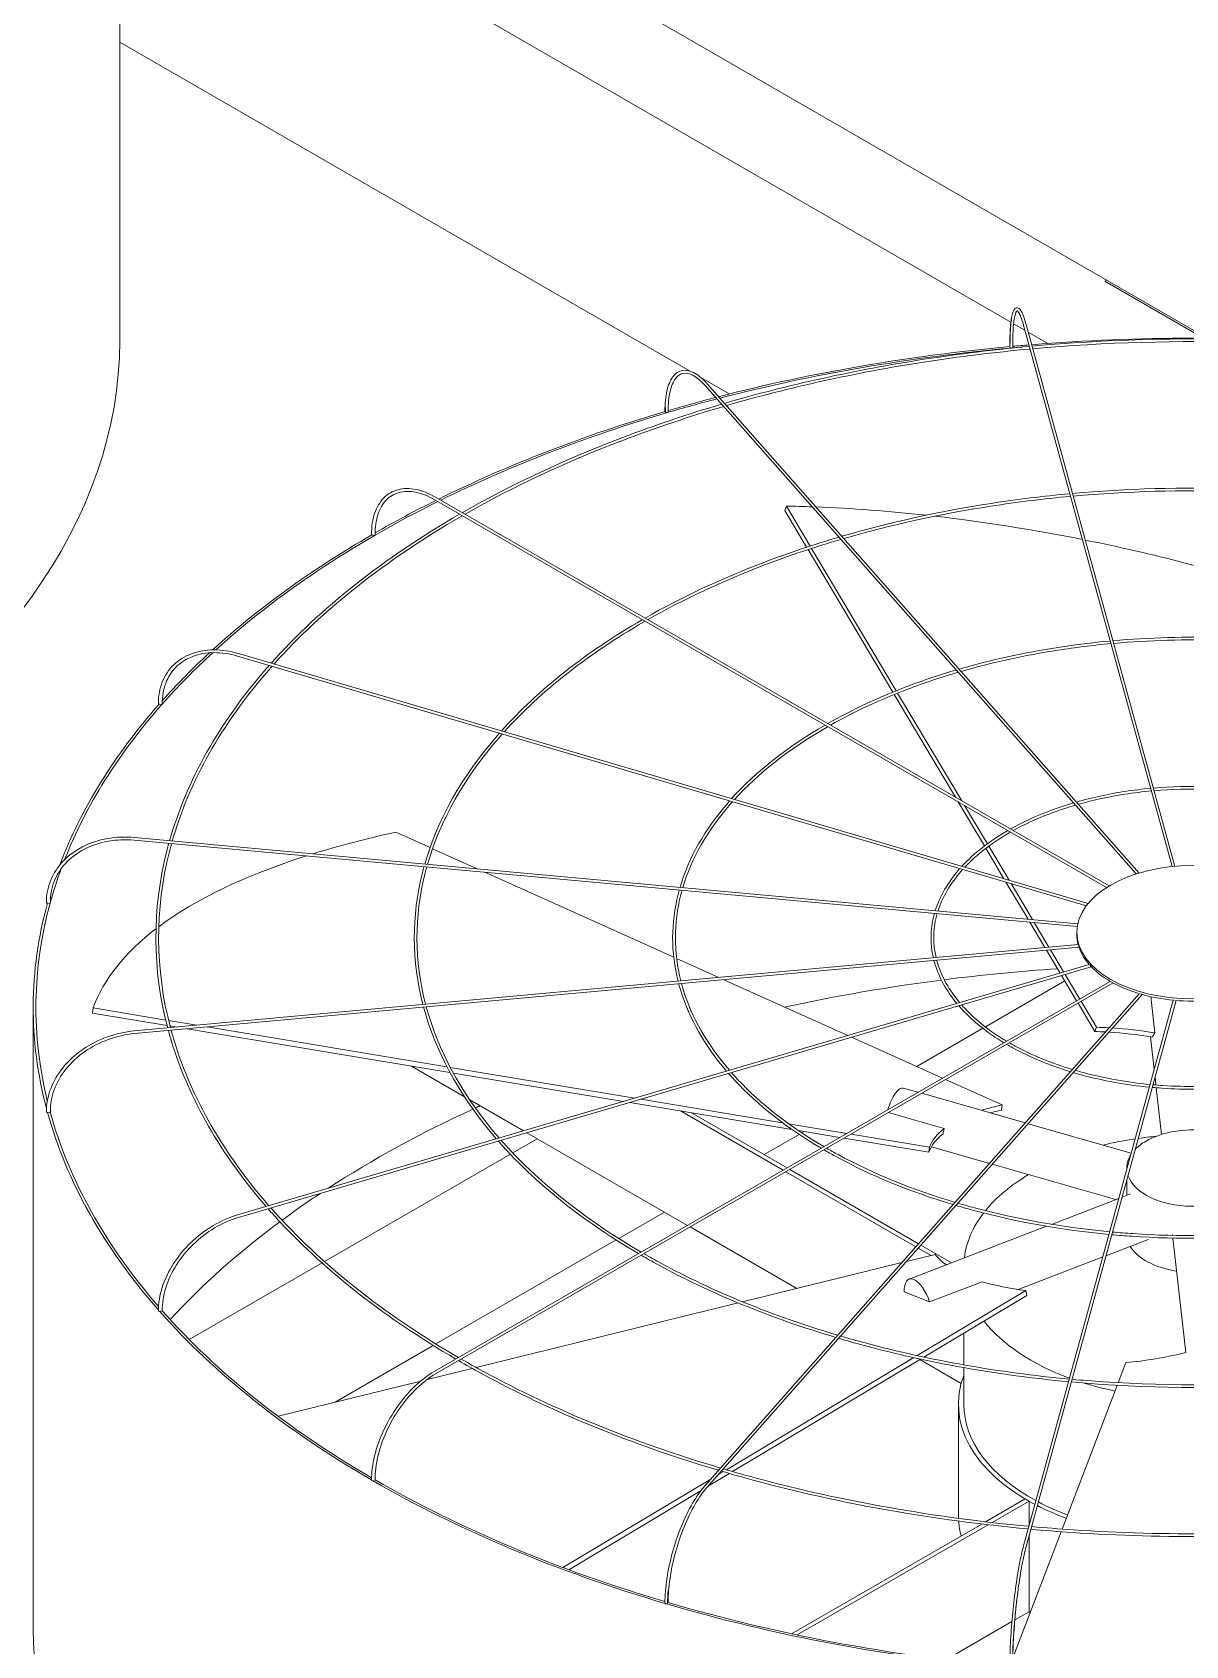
# Model space of a CAD drawing. Header units: millimetres. Extents: x -312439 to 477422, y -331570 to 212570.
# Drawn here: x 396693 to 396953.8, y 92351 to 92716 of the extents above; entities that cross this region are included whole.
import ezdxf

# ---------------------------------------------------------------- set-up
doc = ezdxf.new("R2010")
doc.units = ezdxf.units.MM

msp = doc.modelspace()

# ---------------------------------------------------------------- linework, layer by layer
at = {"color": 0, "linetype": 'Continuous', "lineweight": 0, "extrusion": (8.40036e-17, 0.816497, 0.57735)}
for p, q in [((396958.69, 92646.768), (396712.755, 92788.759)), ((396712.775, 92646.146), (396712.775, 92786.886)), ((396712.775, 92766.745), (396914.288, 92650.401)), ((396841.585, 92639.369), (396712.775, 92713.738)), ((396935.52, 92659.645), (396935.953, 92659.895)), ((396957.814, 92646.774), (396935.52, 92659.645)), ((396914.909, 92650.042), (396917.461, 92648.569)), ((396950.744, 92527.244), (396917.151, 92649.699)), ((396951.363, 92527.303), (396917.741, 92649.861)), ((396918.215, 92648.133), (396922.622, 92645.589)), ((396850.615, 92634.155), (396844.193, 92637.863)), ((396943.284, 92525.778), (396845.602, 92636.462)), ((396942.643, 92525.579), (396845.143, 92636.057)), ((396936.533, 92522.867), (396784.216, 92610.807)), ((396783.91, 92610.277), (396935.942, 92522.501)), ((396863.142, 92607.834), (396863.513, 92608.801)), ((396868.105, 92599.493), (396863.142, 92607.834)), ((396863.513, 92608.801), (396868.896, 92599.753)), ((396887.606, 92566.719), (396868.426, 92598.954)), ((396869.217, 92599.213), (396888.368, 92567.027)), ((396739.433, 92574.851), (396931.363, 92518.39)), ((396739.605, 92575.439), (396931.772, 92518.908)), ((396901.748, 92542.95), (396887.922, 92566.187)), ((396888.685, 92566.494), (396903.188, 92542.119)), ((396908.314, 92531.915), (396902.389, 92541.873)), ((396903.829, 92541.041), (396908.968, 92532.404)), ((396782.953, 92531.553), (396775.195, 92535.045)), ((396716.073, 92533.228), (396929.313, 92513.729)), ((396929.428, 92514.333), (396716.129, 92533.838)), ((396793.621, 92526.752), (396783.514, 92531.301)), ((396912.718, 92524.514), (396908.629, 92531.386)), ((396909.283, 92531.875), (396913.864, 92524.176)), ((396838.05, 92506.756), (396795.336, 92525.98)), ((396918.162, 92515.364), (396913.178, 92523.74)), ((396914.324, 92523.402), (396919.162, 92515.272)), ((396921.998, 92508.915), (396918.549, 92514.713)), ((396919.549, 92514.622), (396922.895, 92508.997)), ((396929.211, 92511.895), (396929.211, 92512.395)), ((396716.073, 92490.085), (396929.514, 92509.603)), ((396929.695, 92509.004), (396716.129, 92489.475)), ((396932.002, 92505.111), (396739.433, 92448.462)), ((396848.238, 92502.171), (396838.701, 92506.463)), ((396925.415, 92503.173), (396922.345, 92508.332)), ((396923.242, 92508.414), (396926.22, 92503.41)), ((396932.462, 92504.608), (396739.605, 92447.875)), ((396936.764, 92501.287), (396783.91, 92413.036)), ((396877.396, 92489.047), (396849.374, 92501.659)), ((396908.516, 92490.997), (396926.486, 92501.373)), ((396929.152, 92496.892), (396925.738, 92502.63)), ((396926.543, 92502.867), (396929.856, 92497.298)), ((396937.383, 92500.937), (396784.216, 92412.506)), ((396943.319, 92498.501), (396845.143, 92387.256)), ((396943.97, 92498.313), (396845.602, 92386.851)), ((396946.82, 92489.619), (396945.907, 92497.828)), ((396693.221, 92354.644), (396693.221, 92495.384)), ((396706.625, 92494.126), (396706.79, 92495.271)), ((396723.48, 92491.32), (396706.625, 92494.126)), ((396706.79, 92495.271), (396723.177, 92492.543)), ((396917.151, 92373.614), (396951.005, 92497.02)), ((396917.741, 92373.452), (396951.624, 92496.964)), ((396933.296, 92489.927), (396929.465, 92496.366)), ((396930.169, 92496.772), (396933.667, 92490.894)), ((396723.833, 92492.434), (396730.188, 92491.376)), ((396725.642, 92490.96), (396724.141, 92491.21)), ((396787.458, 92480.668), (396728.026, 92490.563)), ((396732.572, 92490.979), (396786.776, 92481.954)), ((396892.986, 92482.031), (396907.942, 92490.666)), ((396933.296, 92489.927), (396933.667, 92490.894)), ((396898.845, 92479.394), (396878.254, 92488.661)), ((396945.876, 92488.748), (396946.701, 92481.331)), ((396790.722, 92475.206), (396778.749, 92482.118)), ((396787.533, 92481.829), (396829.248, 92474.883)), ((396826.703, 92474.135), (396788.226, 92480.54)), ((396946.884, 92479.683), (396947.089, 92477.843)), ((396889.966, 92477.156), (396893.312, 92476.2)), ((396894.131, 92475.966), (396917.531, 92469.281)), ((396912.317, 92473.331), (396899.533, 92479.084)), ((396947.157, 92477.223), (396948.332, 92466.656)), ((396804.096, 92467.484), (396791.914, 92474.518)), ((396864.782, 92467.795), (396828.088, 92473.904)), ((396830.634, 92474.653), (396862.663, 92469.32)), ((396912.153, 92472.185), (396912.317, 92473.331)), ((396839.604, 92471.987), (396862.809, 92458.589)), ((396863.676, 92459.089), (396842.038, 92471.581)), ((396864.007, 92469.097), (396877.203, 92466.899)), ((396886.563, 92471.596), (396899.185, 92467.99)), ((396918.184, 92469.094), (396941.515, 92462.429)), ((396801.653, 92462.484), (396807.204, 92465.689)), ((396841.156, 92446.087), (396804.828, 92467.061)), ((396858.462, 92462.099), (396866.405, 92466.685)), ((396875.627, 92465.989), (396866.206, 92467.558)), ((396866.997, 92467.026), (396867.534, 92467.337)), ((396895.738, 92462.641), (396876.578, 92465.831)), ((396878.154, 92466.741), (396895.903, 92463.786)), ((396759.086, 92437.909), (396801.107, 92462.169)), ((396895.738, 92462.641), (396895.903, 92463.786)), ((396896.304, 92463.848), (396909.428, 92460.098)), ((396863.422, 92458.235), (396892.81, 92441.268)), ((396893.394, 92441.931), (396864.288, 92458.736)), ((396910.08, 92459.912), (396938.035, 92451.926)), ((396940.47, 92459.048), (396940.47, 92458.619)), ((396940.47, 92456.304), (396940.47, 92452.862)), ((396923.476, 92446.326), (396938.705, 92452.183)), ((396939.415, 92452.457), (396941.359, 92453.205)), ((396825.615, 92443.135), (396835.943, 92449.097)), ((396865.87, 92431.819), (396841.768, 92445.734)), ((396891.252, 92433.931), (396922.349, 92445.892)), ((396935.782, 92439.214), (396945.328, 92442.886)), ((396950.871, 92443.823), (396950.844, 92444.065)), ((396953.819, 92417.309), (396950.939, 92443.209)), ((396784.278, 92419.269), (396825.017, 92442.789)), ((396897.16, 92439.526), (396890.68, 92437.93)), ((396893.351, 92440.956), (396896.226, 92439.296)), ((396900.854, 92437.624), (396893.936, 92441.618)), ((396728.498, 92420.248), (396758.528, 92437.586)), ((396889.636, 92437.673), (396853.62, 92428.801)), ((396898.861, 92437.775), (396899.814, 92437.224)), ((396915.955, 92431.588), (396935.072, 92438.941)), ((396895.879, 92428.768), (396907.811, 92433.358)), ((396852.615, 92428.553), (396793.346, 92413.954)), ((396890.183, 92431.038), (396895.879, 92428.768)), ((396893.09, 92416.631), (396917.682, 92431.351)), ((396917.887, 92430.219), (396894.63, 92416.298)), ((396917.887, 92430.219), (396917.682, 92431.351)), ((396903.646, 92414.537), (396903.646, 92421.694)), ((396761.477, 92406.104), (396783.676, 92418.921)), ((396792.473, 92413.739), (396782.281, 92411.229)), ((396849.947, 92390.807), (396892.324, 92416.172)), ((396893.86, 92415.837), (396851.361, 92390.398)), ((396903.061, 92410.347), (396893.709, 92415.746)), ((396903.646, 92405.605), (396903.646, 92413.915)), ((396940.288, 92415.045), (396938.55, 92410.507)), ((396780.834, 92410.872), (396748.574, 92402.926)), ((396938.319, 92409.906), (396925.864, 92377.398)), ((396902.421, 92380.602), (396902.421, 92405.605)), ((396813.004, 92368.693), (396846.405, 92388.686)), ((396850.642, 92389.968), (396845.789, 92387.063)), ((396848.136, 92389.722), (396849.231, 92390.378)), ((396844.216, 92386.121), (396814.296, 92368.212)), ((396917.521, 92384.21), (396908.579, 92379.047)), ((396910.022, 92378.88), (396918.387, 92383.71)), ((396918.387, 92383.71), (396917.521, 92384.21)), ((396918.387, 92383.71), (396918.387, 92378.121)), ((396907.693, 92378.536), (396864.708, 92353.718)), ((396865.975, 92353.449), (396909.131, 92378.366)), ((396925.636, 92376.8), (396914.714, 92348.293)), ((396918.387, 92375.806), (396918.387, 92358.706)), ((396914.518, 92356.473), (396899.548, 92347.83)), ((396918.387, 92358.706), (396915.184, 92356.857))]:
    msp.add_line(p, q, dxfattribs=at)
at = {"color": 0, "linetype": 'Continuous', "lineweight": 0}
for centre, major_axis, ratio, start_param, end_param in [((396955.446, 92495.384), (-262.225, 0), 0.5773503, 4.5737285, 4.8518651), ((396450.55, 92646.146), (262.225, 0), 0.5773503, 5.4977871, 6.2831853), ((396955.446, 92495.384), (-262.225, 0), 0.5773503, 4.8709744, 5.1337903), ((396955.446, 92495.384), (-261.613, 0), 0.5773503, 4.8702538, 5.1336735), ((396914.34, 92644.891), (0.306, 0), 0.5773503, 3.1415927, 3.7072911), ((396914.388, 92644.716), (0.306, 0.001), 0.5647458, 3.2969897, 4.867786), ((396914.388, 92644.716), (0.306, 0.001), 0.5647458, 4.867786, 6.2831853), ((396955.446, 92495.384), (-261.613, 0), 0.5773503, 4.8601846, 4.8693633), ((396955.446, 92495.384), (-262.225, 0), 0.5773503, 4.8542575, 4.8684283), ((396955.446, 92495.384), (-261.613, 0), 0.5773503, 5.1364588, 5.1836819), ((396955.446, 92495.384), (-262.225, 0), 0.5773503, 5.1365691, 5.1818933), ((396955.446, 92495.384), (-262.225, 0), 0.5773503, 5.1849758, 5.420347), ((396955.446, 92495.384), (-261.613, 0), 0.5773503, 5.183912, 5.4201653), ((396836.359, 92630.262), (0.306, 0), 0.5773503, 3.1415927, 4.134446), ((396836.498, 92630.105), (0.306, 0.003), 0.5659728, 3.6079382, 5.1787345), ((396836.498, 92630.105), (0.306, 0.003), 0.5659728, 5.1787345, 6.2831853), ((396955.446, 92495.384), (-261.613, 0), 0.5773503, 5.4234857, 5.718128), ((396955.446, 92495.384), (-262.225, 0), 0.5773503, 5.4236595, 5.4949761), ((396955.816, 92453.667), (-236.033, 90.421), 0.5343599, 5.2814302, 5.3074736), ((396955.816, 92453.667), (-236.033, 90.421), 0.5343599, 5.1688261, 5.2776752), ((396955.816, 92453.667), (-236.033, 90.421), 0.5343599, 5.0198116, 5.1604272), ((396955.446, 92495.384), (-262.225, 0), 0.5773503, 5.4989549, 5.7196003), ((396770.025, 92602.437), (0.306, 0), 0.5773503, 3.1415927, 4.450555), ((396770.241, 92602.312), (0.306, 0.004), 0.5683066, 3.9193388, 5.4901351), ((396770.241, 92602.312), (0.306, 0.004), 0.5683066, 5.4901351, 6.2831853), ((396955.816, 92453.667), (-236.033, 90.421), 0.5343599, 4.8289255, 5.0170065), ((396955.446, 92495.384), (-261.613, 0), 0.5773503, 5.7230202, 5.8115447), ((396955.446, 92495.384), (-262.225, 0), 0.5773503, 5.7247725, 5.8068149), ((396955.446, 92495.384), (-262.225, 0), 0.5773503, 5.8129334, 6.0685314), ((396955.446, 92495.384), (-261.613, 0), 0.5773503, 5.8119417, 6.0598961), ((396721.83, 92564.139), (0.306, 0), 0.5773503, 3.1415927, 4.7647143), ((396722.102, 92564.058), (0.306, 0.005), 0.5715189, 4.2314546, 5.8022509), ((396722.102, 92564.058), (0.306, 0.005), 0.5715189, 5.8022509, 6.2831853), ((396955.61, 92453.846), (-250.189, 35.961), 0.3284711, 5.5638228, 5.6785471), ((396955.446, 92495.384), (-261.613, 0), 0.5773503, 6.0736106, 6.1250005), ((396955.61, 92453.846), (-250.189, 35.961), 0.3284711, 5.6885713, 5.965771), ((396955.446, 92495.384), (-262.225, 0), 0.5773503, 6.126925, 6.4343205), ((396955.446, 92495.384), (-261.613, 0), 0.5773503, 6.1262297, 6.4235661), ((396696.492, 92519.116), (0.306, 0), 0.5773503, 3.1415927, 5.0788735), ((396696.794, 92519.088), (0.306, 0.006), 0.5752952, 4.5444916, 6.1152879), ((396696.794, 92519.088), (0.306, 0.006), 0.5752952, 6.1152879, 6.2831853), ((396955.61, 92453.846), (-250.189, 35.961), 0.3284711, 5.9728515, 6.2156373), ((396955.338, 92511.895), (-26.126, 0), 0.5773503, 0, 0.1535113), ((396955.338, 92511.895), (-26.126, 0), 0.5773503, 0.160648, 0.4676706), ((396955.338, 92511.895), (-26.126, 0), 0.5773503, 0.4748072, 0.7818298), ((396955.446, 92354.144), (-261.613, 0), 0.5773503, 4.9315023, 5.0730373), ((396955.446, 92354.144), (-261.613, 0), 0.5773503, 4.8296672, 4.9289778), ((396955.338, 92511.895), (-26.126, 0), 0.5773503, 0.7889665, 1.0959891), ((396955.338, 92511.895), (-26.126, 0), 0.5773503, 1.1031258, 1.4101484), ((396955.338, 92511.895), (-26.126, 0), 0.5773503, 1.417285, 1.7243076), ((396955.816, 92453.667), (56.639, -21.698), 0.5343599, 2.113134, 2.1658809), ((396955.816, 92453.667), (56.639, -21.698), 0.5343599, 1.92896, 2.0989228), ((396955.446, 92452.701), (-56.639, 21.698), 0.5343599, 5.2632147, 5.3074736), ((396955.446, 92452.701), (-56.639, 21.698), 0.5343599, 5.0728277, 5.2488944), ((396888.448, 92471.841), (1.518, 5.315), 0.3621096, 0, 1.5955332), ((396955.446, 92354.144), (-261.613, 0), 0.5773503, 5.3840325, 5.5566031), ((396955.446, 92354.144), (-261.613, 0), 0.5773503, 5.3759613, 5.381266), ((396955.61, 92453.846), (-60.036, 8.629), 0.3284711, 5.5638228, 5.6832782), ((396955.446, 92452.701), (-60.036, 8.629), 0.3284711, 5.5638228, 5.6281345), ((396696.492, 92471.777), (0.306, 0), 0.5773503, 3.1415927, 5.3930328), ((396955.446, 92495.384), (-262.225, 0), 0.5773503, 0.15775, 0.4689102), ((396696.794, 92471.804), (0.306, 0.006), 0.5792658, 4.8585762, 6.2831853), ((396955.446, 92495.384), (-261.613, 0), 0.5773503, 0.1573017, 0.4645126), ((396955.446, 92452.701), (-60.036, 8.629), 0.3284711, 5.9809914, 6.2156373), ((396955.61, 92453.846), (-60.036, 8.629), 0.3284711, 5.9787164, 6.2156373), ((396955.446, 92436.736), (-51.8, 0), 0.5773503, 4.9668384, 5.1151413), ((396955.446, 92459.048), (-14.976, 0), 0.5773503, 5.4977871, 5.7722245), ((396955.446, 92436.736), (-51.8, 0), 0.5773503, 4.8725497, 4.9536635), ((396955.446, 92459.048), (-14.976, 0), 0.5773503, 3.6916997, 5.4977871), ((396955.446, 92459.048), (-14.976, 0), 0.5773503, 5.9253681, 6.3268432), ((396955.446, 92436.736), (-51.8, 0), 0.5773503, 5.5125312, 5.8454489), ((396955.446, 92459.048), (-14.976, 0), 0.5773503, 0.1968015, 2.9056449), ((396955.446, 92354.144), (-261.613, 0), 0.5773503, 5.5668053, 5.6187776), ((396955.446, 92354.144), (-261.613, 0), 0.5773503, 5.6218563, 5.7966666), ((396955.446, 92436.736), (-51.8, 0), 0.5773503, 5.864801, 6.2160224), ((396955.24, 92453.832), (-59.674, -10.853), 0.3443205, 0.1772511, 0.3142745), ((396955.446, 92444.141), (-14.976, 0), 0.5773503, 0.3310244, 1.3226651), ((396893.237, 92428.772), (-1.984, 5.159), 0.4527097, 4.5393785, 7.2340672), ((396955.24, 92453.832), (-59.674, -10.853), 0.3443205, 0.5921448, 0.8290657), ((396721.83, 92426.754), (0.306, 0), 0.5773503, 3.1415927, 5.7071921), ((396955.446, 92495.384), (-262.225, 0), 0.5773503, 0.4717795, 0.7837457), ((396722.102, 92426.835), (0.306, 0.005), 0.5830421, 5.1737369, 6.2831853), ((396955.446, 92495.384), (-261.613, 0), 0.5773503, 0.4715588, 0.781436), ((396955.446, 92436.736), (-51.8, 0), 0.5773503, 0.4237953, 1.0021877), ((396955.075, 92453.64), (-56.425, -22.248), 0.5660586, 1.0925617, 1.3294826), ((396955.446, 92405.605), (-53.025, 0), 0.5773503, 6.0678252, 7.1147249), ((396955.446, 92436.736), (-51.8, 0), 0.5773503, 1.0153625, 1.0203014), ((396955.446, 92436.736), (-51.8, 0), 0.5773503, 1.0757224, 1.2236785), ((396955.446, 92405.605), (51.8, 0), 0.5773503, 3.1415927, 3.9574848), ((396770.025, 92388.456), (0.306, 0), 0.5773503, 3.1415927, 6.0213513), ((396955.446, 92495.384), (-262.225, 0), 0.5773503, 0.7858257, 1.0981183), ((396770.241, 92388.581), (0.306, 0.004), 0.5862544, 5.4898935, 6.2831853), ((396955.446, 92495.384), (-261.613, 0), 0.5773503, 0.7858227, 1.096892), ((396955.446, 92405.605), (-53.025, 0), 0.5773503, 0.8456372, 1.0001122), ((396955.446, 92405.605), (51.8, 0), 0.5773503, 3.9720631, 4.1329788), ((396955.446, 92380.602), (53.025, 0), 0.5773503, 3.1415927, 3.1671433), ((396955.446, 92380.602), (53.025, 0), 0.5773503, 3.1875095, 3.2970925), ((396836.359, 92360.63), (-0.306, 0), 0.5773503, 0, 3.1415927), ((396955.446, 92495.384), (-262.225, 0), 0.5773503, 1.0998851, 1.4125333), ((396836.498, 92360.788), (-0.306, -0.003), 0.5885883, 2.6652649, 3.1415927), ((396955.446, 92495.384), (-261.613, 0), 0.5773503, 1.1000981, 1.4118355), ((396955.446, 92380.602), (53.025, 0), 0.5773503, 3.9385413, 3.9453811), ((396955.446, 92354.644), (262.225, 0), 0.5773503, 3.1415927, 5.4977871)]:
    msp.add_ellipse(centre, major_axis=major_axis, ratio=ratio, start_param=start_param, end_param=end_param, dxfattribs=at)
msp.add_ellipse((396955.338, 92512.395), major_axis=(26.126, 0), ratio=0.5773503, dxfattribs=at)
for points, knots in [([(396914.034, 92644.891), (396914.034, 92646.595), (396914.086, 92648.111), (396914.289, 92650.63), (396914.438, 92651.629), (396914.84, 92653.051), (396915.065, 92653.566), (396915.85, 92653.682), (396916.099, 92653.534), (396916.65, 92652.949), (396916.958, 92652.294), (396917.437, 92650.913), (396917.589, 92650.415), (396917.741, 92649.861)], [4.712389, 4.712389, 4.712389, 4.712389, 5.0265482, 5.0265482, 5.3407075, 5.3407075, 5.6548668, 5.6548668, 5.8236028, 5.8236028, 6.1377621, 6.1377621, 6.2831853, 6.2831853, 6.2831853, 6.2831853]), ([(396914.416, 92651.027), (396914.407, 92650.966), (396914.398, 92650.904), (396914.246, 92649.817), (396914.152, 92648.514), (396914.089, 92646.277), (396914.08, 92645.516), (396914.082, 92644.716)], [1.10131175, 1.10131175, 1.10131175, 1.10131175, 1.12076762, 1.12076762, 1.43803566, 1.43803566, 1.5863026, 1.5863026, 1.5863026, 1.5863026]), ([(396917.151, 92649.699), (396916.833, 92650.859), (396916.513, 92651.751), (396915.957, 92652.831), (396915.708, 92652.981), (396915.681, 92652.981), (396915.477, 92652.833), (396915.124, 92651.668), (396914.98, 92650.818), (396914.769, 92648.574), (396914.707, 92647.144), (396914.694, 92645.256), (396914.694, 92644.989), (396914.695, 92644.717)], [0, 0, 0, 0, 0.3152669, 0.3152669, 0.6094726, 0.6094726, 0.9267406, 0.9267406, 1.2208373, 1.2208373, 1.5356304, 1.5356304, 1.5863402, 1.5863402, 1.5863402, 1.5863402]), ([(396918.461, 92644.924), (396910.454, 92644.187), (396902.513, 92643.21), (396879.086, 92639.584), (396863.925, 92636.237), (396849.518, 92632.025)], [5.65586592, 5.65586592, 5.65586592, 5.65586592, 5.75969853, 5.75969853, 5.96646224, 5.96646224, 5.96646224, 5.96646224]), ([(396918.625, 92644.324), (396910.548, 92643.583), (396902.538, 92642.597), (396879.217, 92638.979), (396864.221, 92635.671), (396849.965, 92631.518)], [5.65539644, 5.65539644, 5.65539644, 5.65539644, 5.76029586, 5.76029586, 5.96514032, 5.96514032, 5.96514032, 5.96514032]), ([(396991.595, 92644.981), (396984.1, 92645.659), (396976.548, 92646.126), (396952.321, 92646.942), (396935.562, 92646.472), (396919.08, 92644.981)], [5.342386, 5.342386, 5.342386, 5.342386, 5.43953692, 5.43953692, 5.65318828, 5.65318828, 5.65318828, 5.65318828]), ([(396991.43, 92644.381), (396983.912, 92645.059), (396976.336, 92645.524), (396952.218, 92646.324), (396935.595, 92645.855), (396919.245, 92644.381)], [5.34285963, 5.34285963, 5.34285963, 5.34285963, 5.44045758, 5.44045758, 5.65271466, 5.65271466, 5.65271466, 5.65271466]), ([(396836.053, 92630.262), (396836.053, 92631.978), (396836.204, 92633.527), (396836.8, 92636.152), (396837.245, 92637.23), (396838.425, 92638.815), (396839.174, 92639.321), (396840.815, 92639.606), (396841.674, 92639.433), (396843.487, 92638.512), (396844.452, 92637.726), (396845.476, 92636.604), (396845.539, 92636.533), (396845.602, 92636.462)], [4.712389, 4.712389, 4.712389, 4.712389, 5.0265482, 5.0265482, 5.3407075, 5.3407075, 5.6548668, 5.6548668, 5.9484515, 5.9484515, 6.2626108, 6.2626108, 6.2831853, 6.2831853, 6.2831853, 6.2831853]), ([(396845.143, 92636.057), (396844.229, 92637.093), (396843.321, 92637.858), (396841.638, 92638.78), (396840.872, 92638.937), (396839.53, 92638.702), (396838.933, 92638.308), (396837.906, 92636.909), (396837.49, 92635.904), (396836.938, 92633.401), (396836.798, 92631.91), (396836.804, 92630.204), (396836.804, 92630.156), (396836.804, 92630.107)], [0, 0, 0, 0, 0.3146448, 0.3146448, 0.6289116, 0.6289116, 0.9461796, 0.9461796, 1.2634477, 1.2634477, 1.5772832, 1.5772832, 1.5863402, 1.5863402, 1.5863402, 1.5863402]), ([(396848.869, 92631.835), (396841.195, 92629.574), (396833.738, 92627.069), (396813.505, 92619.381), (396801.328, 92613.673), (396790.251, 92607.323)], [5.96956861, 5.96956861, 5.96956861, 5.96956861, 6.07987049, 6.07987049, 6.27966483, 6.27966483, 6.27966483, 6.27966483]), ([(396849.316, 92631.328), (396841.543, 92629.046), (396833.992, 92626.512), (396813.841, 92618.851), (396801.815, 92613.223), (396790.865, 92606.968)], [5.96825255, 5.96825255, 5.96825255, 5.96825255, 6.08012371, 6.08012371, 6.27780239, 6.27780239, 6.27780239, 6.27780239]), ([(396836.201, 92631.117), (396836.196, 92630.913), (396836.192, 92630.706), (396836.191, 92630.366), (396836.191, 92630.236), (396836.192, 92630.104)], [7.805980691, 7.805980691, 7.805980691, 7.805980691, 7.845140151, 7.845140151, 7.869416781, 7.869416781, 7.869416781, 7.869416781]), ([(396769.718, 92602.437), (396769.718, 92604.162), (396769.955, 92605.758), (396770.888, 92608.536), (396771.586, 92609.72), (396773.385, 92611.54), (396774.484, 92612.176), (396776.951, 92612.828), (396778.318, 92612.845), (396781.183, 92612.276), (396782.682, 92611.688), (396784.19, 92610.822), (396784.203, 92610.815), (396784.216, 92610.807)], [0, 0, 0, 0, 0.3141593, 0.3141593, 0.6283185, 0.6283185, 0.9411039, 0.9411039, 1.2538555, 1.2538555, 1.5680148, 1.5680148, 1.5707963, 1.5707963, 1.5707963, 1.5707963]), ([(396783.91, 92610.277), (396782.472, 92611.107), (396781.041, 92611.667), (396778.341, 92612.202), (396777.074, 92612.178), (396774.823, 92611.564), (396773.837, 92610.977), (396772.214, 92609.283), (396771.578, 92608.174), (396770.733, 92605.527), (396770.525, 92603.989), (396770.547, 92602.316)], [4.712389, 4.712389, 4.712389, 4.712389, 5.029657, 5.029657, 5.3469251, 5.3469251, 5.6641931, 5.6641931, 5.9814611, 5.9814611, 6.2987292, 6.2987292, 6.2987292, 6.2987292]), ([(396927.604, 92611.596), (396921.618, 92611.044), (396915.682, 92610.313), (396898.166, 92607.604), (396886.828, 92605.104), (396876.051, 92601.96)], [5.65618024, 5.65618024, 5.65618024, 5.65618024, 5.75959703, 5.75959703, 5.96555925, 5.96555925, 5.96555925, 5.96555925]), ([(396927.768, 92610.996), (396921.712, 92610.44), (396915.707, 92609.7), (396898.297, 92606.998), (396887.125, 92604.539), (396876.499, 92601.453)], [5.6555551, 5.6555551, 5.6555551, 5.6555551, 5.760393, 5.760393, 5.9637948, 5.9637948, 5.9637948, 5.9637948]), ([(396982.452, 92611.653), (396976.868, 92612.156), (396971.243, 92612.503), (396953.125, 92613.115), (396940.571, 92612.765), (396928.223, 92611.653)], [5.34296141, 5.34296141, 5.34296141, 5.34296141, 5.43938168, 5.43938168, 5.65261288, 5.65261288, 5.65261288, 5.65261288]), ([(396982.287, 92611.053), (396976.68, 92611.556), (396971.031, 92611.902), (396953.022, 92612.497), (396940.604, 92612.149), (396928.388, 92611.053)], [5.34359392, 5.34359392, 5.34359392, 5.34359392, 5.44060854, 5.44060854, 5.65198037, 5.65198037, 5.65198037, 5.65198037]), ([(396875.402, 92601.77), (396869.651, 92600.076), (396864.062, 92598.198), (396848.941, 92592.453), (396839.851, 92588.198), (396831.575, 92583.465)], [5.96969757, 5.96969757, 5.96969757, 5.96969757, 6.07982614, 6.07982614, 6.27841616, 6.27841616, 6.27841616, 6.27841616]), ([(396875.849, 92601.263), (396869.999, 92599.547), (396864.316, 92597.641), (396849.277, 92591.923), (396840.338, 92587.747), (396832.189, 92583.11)], [5.96794353, 5.96794353, 5.96794353, 5.96794353, 6.08016355, 6.08016355, 6.27592849, 6.27592849, 6.27592849, 6.27592849]), ([(396936.743, 92578.279), (396932.78, 92577.912), (396928.85, 92577.428), (396917.243, 92575.634), (396909.726, 92573.981), (396902.576, 92571.905)], [5.65683386, 5.65683386, 5.65683386, 5.65683386, 5.75939254, 5.75939254, 5.96383461, 5.96383461, 5.96383461, 5.96383461]), ([(396973.312, 92578.336), (396969.639, 92578.664), (396965.938, 92578.892), (396953.928, 92579.3), (396945.578, 92579.071), (396937.363, 92578.336)], [5.34408303, 5.34408303, 5.34408303, 5.34408303, 5.43906993, 5.43906993, 5.65149126, 5.65149126, 5.65149126, 5.65149126]), ([(396973.147, 92577.736), (396969.45, 92578.064), (396965.726, 92578.29), (396953.826, 92578.682), (396945.611, 92578.454), (396937.528, 92577.736)], [5.34503474, 5.34503474, 5.34503474, 5.34503474, 5.44090812, 5.44090812, 5.65053954, 5.65053954, 5.65053954, 5.65053954]), ([(396721.523, 92564.139), (396721.523, 92565.871), (396721.823, 92567.521), (396722.998, 92570.491), (396723.875, 92571.809), (396726.115, 92573.977), (396727.479, 92574.824), (396730.55, 92575.965), (396732.257, 92576.259), (396735.846, 92576.272), (396737.727, 92575.991), (396739.605, 92575.439)], [4.712389, 4.712389, 4.712389, 4.712389, 5.0265482, 5.0265482, 5.3407075, 5.3407075, 5.6548668, 5.6548668, 5.969026, 5.969026, 6.2831853, 6.2831853, 6.2831853, 6.2831853]), ([(396739.433, 92574.851), (396737.617, 92575.385), (396735.804, 92575.652), (396732.37, 92575.629), (396730.748, 92575.339), (396727.856, 92574.239), (396726.585, 92573.429), (396724.51, 92571.371), (396723.706, 92570.122), (396722.641, 92567.299), (396722.381, 92565.725), (396722.409, 92564.063)], [0, 0, 0, 0, 0.317268, 0.317268, 0.6345361, 0.6345361, 0.9518041, 0.9518041, 1.2690722, 1.2690722, 1.5863402, 1.5863402, 1.5863402, 1.5863402]), ([(396936.908, 92577.679), (396932.875, 92577.308), (396928.875, 92576.815), (396917.374, 92575.029), (396910.022, 92573.416), (396903.024, 92571.397)], [5.65589869, 5.65589869, 5.65589869, 5.65589869, 5.76058509, 5.76058509, 5.96118261, 5.96118261, 5.96118261, 5.96118261]), ([(396746.573, 92572.751), (396746.348, 92572.495), (396746.124, 92572.24), (396735.284, 92559.771), (396727.886, 92546.616), (396724.051, 92533.114)], [0.31387846, 0.31387846, 0.31387846, 0.31387846, 0.32022171, 0.32022171, 0.6228537, 0.6228537, 0.6228537, 0.6228537]), ([(396747.222, 92572.56), (396746.95, 92572.252), (396746.679, 92571.944), (396735.847, 92559.498), (396728.493, 92546.442), (396724.672, 92533.057)], [0.31209175, 0.31209175, 0.31209175, 0.31209175, 0.31977769, 0.31977769, 0.62202139, 0.62202139, 0.62202139, 0.62202139]), ([(396901.926, 92571.715), (396898.102, 92570.587), (396894.384, 92569.337), (396884.373, 92565.535), (396878.366, 92562.73), (396872.889, 92559.612)], [5.97003164, 5.97003164, 5.97003164, 5.97003164, 6.07973571, 6.07973571, 6.27604568, 6.27604568, 6.27604568, 6.27604568]), ([(396902.374, 92571.208), (396898.449, 92570.058), (396894.638, 92568.78), (396884.709, 92565.005), (396878.853, 92562.279), (396873.504, 92559.257)], [5.96740299, 5.96740299, 5.96740299, 5.96740299, 6.08024114, 6.08024114, 6.27230164, 6.27230164, 6.27230164, 6.27230164]), ([(396798.639, 92557.434), (396798.463, 92557.234), (396798.287, 92557.034), (396790.193, 92547.722), (396784.658, 92537.911), (396781.762, 92527.836)], [0.31368489, 0.31368489, 0.31368489, 0.31368489, 0.32029533, 0.32029533, 0.62093354, 0.62093354, 0.62093354, 0.62093354]), ([(396799.288, 92557.243), (396799.064, 92556.991), (396798.842, 92556.739), (396790.757, 92547.45), (396785.265, 92537.737), (396782.383, 92527.78)], [0.31130083, 0.31130083, 0.31130083, 0.31130083, 0.31970361, 0.31970361, 0.61980435, 0.61980435, 0.61980435, 0.61980435]), ([(396964.172, 92545.019), (396962.409, 92545.173), (396960.634, 92545.281), (396954.733, 92545.484), (396950.585, 92545.376), (396946.503, 92545.019)], [5.34742678, 5.34742678, 5.34742678, 5.34742678, 5.43812478, 5.43812478, 5.64814751, 5.64814751, 5.64814751, 5.64814751]), ([(396850.697, 92542.12), (396850.572, 92541.979), (396850.448, 92541.837), (396845.1, 92535.682), (396841.425, 92529.209), (396839.47, 92522.559)], [0.31344956, 0.31344956, 0.31344956, 0.31344956, 0.32044212, 0.32044212, 0.61727915, 0.61727915, 0.61727915, 0.61727915]), ([(396851.346, 92541.929), (396851.174, 92541.736), (396851.003, 92541.542), (396845.663, 92535.41), (396842.033, 92529.036), (396840.092, 92522.503)], [0.30986952, 0.30986952, 0.30986952, 0.30986952, 0.31955549, 0.31955549, 0.6155298, 0.6155298, 0.6155298, 0.6155298]), ([(396928.451, 92541.659), (396926.552, 92541.098), (396924.706, 92540.477), (396919.806, 92538.617), (396916.882, 92537.262), (396914.204, 92535.759)], [5.97102709, 5.97102709, 5.97102709, 5.97102709, 6.0794509, 6.0794509, 6.26898955, 6.26898955, 6.26898955, 6.26898955]), ([(396945.883, 92544.962), (396943.943, 92544.781), (396942.018, 92544.543), (396936.321, 92543.664), (396932.624, 92542.858), (396929.101, 92541.848)], [5.65878241, 5.65878241, 5.65878241, 5.65878241, 5.75876753, 5.75876753, 5.95869527, 5.95869527, 5.95869527, 5.95869527]), ([(396946.048, 92544.363), (396944.037, 92544.176), (396942.043, 92543.93), (396936.452, 92543.059), (396932.921, 92542.293), (396929.55, 92541.339)], [5.65692719, 5.65692719, 5.65692719, 5.65692719, 5.76114351, 5.76114351, 5.95335964, 5.95335964, 5.95335964, 5.95335964]), ([(396964.007, 92544.418), (396962.221, 92544.572), (396960.422, 92544.679), (396954.63, 92544.866), (396950.618, 92544.759), (396946.668, 92544.418)], [5.34934775, 5.34934775, 5.34934775, 5.34934775, 5.44178794, 5.44178794, 5.64622654, 5.64622654, 5.64622654, 5.64622654]), ([(396928.898, 92541.152), (396926.9, 92540.569), (396924.96, 92539.92), (396920.142, 92538.087), (396917.37, 92536.811), (396914.822, 92535.402)], [5.96578422, 5.96578422, 5.96578422, 5.96578422, 6.08045705, 6.08045705, 6.26142742, 6.26142742, 6.26142742, 6.26142742]), ([(396696.186, 92519.116), (396696.186, 92520.852), (396696.519, 92522.56), (396697.818, 92525.746), (396698.783, 92527.224), (396701.248, 92529.803), (396702.746, 92530.904), (396706.126, 92532.625), (396708.007, 92533.245), (396711.969, 92533.946), (396714.049, 92534.028), (396716.129, 92533.838)], [4.712389, 4.712389, 4.712389, 4.712389, 5.0265482, 5.0265482, 5.3407075, 5.3407075, 5.6548668, 5.6548668, 5.969026, 5.969026, 6.2831853, 6.2831853, 6.2831853, 6.2831853]), ([(396716.073, 92533.228), (396714.057, 92533.413), (396712.043, 92533.33), (396708.219, 92532.642), (396706.411, 92532.036), (396703.18, 92530.365), (396701.758, 92529.301), (396699.439, 92526.822), (396698.542, 92525.408), (396697.357, 92522.37), (396697.07, 92520.746), (396697.101, 92519.094)], [6.2831853, 6.2831853, 6.2831853, 6.2831853, 6.6004533, 6.6004533, 6.9177214, 6.9177214, 7.2349894, 7.2349894, 7.5522575, 7.5522575, 7.8695255, 7.8695255, 7.8695255, 7.8695255]), ([(396723.883, 92532.514), (396723.724, 92531.937), (396723.571, 92531.358), (396720.072, 92517.539), (396720.139, 92504.005), (396723.621, 92490.775)], [0.6273321, 0.6273321, 0.6273321, 0.6273321, 0.64026634, 0.64026634, 0.9362265, 0.9362265, 0.9362265, 0.9362265]), ([(396724.503, 92532.457), (396724.341, 92531.872), (396724.185, 92531.287), (396720.682, 92517.501), (396720.751, 92504.02), (396724.24, 92490.832)], [0.62653255, 0.62653255, 0.62653255, 0.62653255, 0.63973087, 0.63973087, 0.93697289, 0.93697289, 0.93697289, 0.93697289]), ([(396781.593, 92527.237), (396781.468, 92526.785), (396781.348, 92526.333), (396778.736, 92516.009), (396778.767, 92505.919), (396781.326, 92496.052)], [0.62689443, 0.62689443, 0.62689443, 0.62689443, 0.64035432, 0.64035432, 0.93404611, 0.93404611, 0.93404611, 0.93404611]), ([(396782.212, 92527.18), (396782.085, 92526.721), (396781.962, 92526.262), (396779.346, 92515.971), (396779.379, 92505.934), (396781.945, 92496.108)], [0.62582334, 0.62582334, 0.62582334, 0.62582334, 0.63964072, 0.63964072, 0.93502054, 0.93502054, 0.93502054, 0.93502054]), ([(396902.754, 92526.806), (396902.681, 92526.723), (396902.609, 92526.641), (396900.005, 92523.641), (396898.194, 92520.507), (396897.184, 92517.282)], [0.31275087, 0.31275087, 0.31275087, 0.31275087, 0.32087906, 0.32087906, 0.60646372, 0.60646372, 0.60646372, 0.60646372]), ([(396903.405, 92526.615), (396903.283, 92526.48), (396903.164, 92526.345), (396900.57, 92523.37), (396898.804, 92520.335), (396897.808, 92517.225)], [0.30556743, 0.30556743, 0.30556743, 0.30556743, 0.31911145, 0.31911145, 0.60263629, 0.60263629, 0.60263629, 0.60263629]), ([(396839.299, 92521.96), (396839.21, 92521.638), (396839.124, 92521.316), (396837.398, 92514.487), (396837.396, 92507.836), (396839.036, 92501.329)], [0.62618978, 0.62618978, 0.62618978, 0.62618978, 0.64052907, 0.64052907, 0.92987427, 0.92987427, 0.92987427, 0.92987427]), ([(396839.919, 92521.903), (396839.827, 92521.574), (396839.738, 92521.245), (396838.008, 92514.449), (396838.008, 92507.851), (396839.653, 92501.386)], [0.62457061, 0.62457061, 0.62457061, 0.62457061, 0.6394598, 0.6394598, 0.93127617, 0.93127617, 0.93127617, 0.93127617]), ([(396897.006, 92516.683), (396896.952, 92516.491), (396896.9, 92516.299), (396896.061, 92512.965), (396896.027, 92509.754), (396896.751, 92506.607)], [0.62410482, 0.62410482, 0.62410482, 0.62410482, 0.64104385, 0.64104385, 0.91753144, 0.91753144, 0.91753144, 0.91753144]), ([(396897.626, 92516.626), (396897.569, 92516.427), (396897.515, 92516.227), (396896.671, 92512.927), (396896.639, 92509.768), (396897.367, 92506.663)], [0.62079185, 0.62079185, 0.62079185, 0.62079185, 0.63891194, 0.63891194, 0.91997787, 0.91997787, 0.91997787, 0.91997787]), ([(396896.899, 92506.005), (396896.968, 92505.741), (396897.043, 92505.477), (396898.057, 92502.126), (396899.725, 92499.118), (396902.058, 92496.302)], [0.93516687, 0.93516687, 0.93516687, 0.93516687, 0.95843835, 0.95843835, 1.2316048, 1.2316048, 1.2316048, 1.2316048]), ([(396897.518, 92506.062), (396897.586, 92505.804), (396897.661, 92505.546), (396898.677, 92502.25), (396900.349, 92499.28), (396902.699, 92496.491)], [0.93813971, 0.93813971, 0.93813971, 0.93813971, 0.96156851, 0.96156851, 1.23828559, 1.23828559, 1.23828559, 1.23828559]), ([(396839.192, 92500.728), (396839.315, 92500.27), (396839.446, 92499.811), (396841.523, 92492.98), (396845.042, 92486.775), (396849.993, 92480.986)], [0.93878416, 0.93878416, 0.93878416, 0.93878416, 0.9592157, 0.9592157, 1.24402203, 1.24402203, 1.24402203, 1.24402203]), ([(396839.811, 92500.785), (396839.933, 92500.332), (396840.064, 92499.88), (396842.143, 92493.106), (396845.667, 92486.938), (396850.637, 92481.176)], [0.94031776, 0.94031776, 0.94031776, 0.94031776, 0.96078603, 0.96078603, 1.24747633, 1.24747633, 1.24747633, 1.24747633]), ([(396781.485, 92495.451), (396781.662, 92494.798), (396781.849, 92494.146), (396784.99, 92483.835), (396790.361, 92474.432), (396797.932, 92465.671)], [0.94000678, 0.94000678, 0.94000678, 0.94000678, 0.95947637, 0.95947637, 1.24820492, 1.24820492, 1.24820492, 1.24820492]), ([(396782.105, 92495.508), (396782.281, 92494.861), (396782.467, 92494.214), (396785.61, 92483.961), (396790.986, 92474.596), (396798.578, 92465.861)], [0.94103976, 0.94103976, 0.94103976, 0.94103976, 0.9605244, 0.9605244, 1.25053309, 1.25053309, 1.25053309, 1.25053309]), ([(396902.491, 92495.791), (396902.737, 92495.506), (396902.99, 92495.223), (396905.796, 92492.191), (396908.991, 92489.648), (396912.716, 92487.403)], [1.24820371, 1.24820371, 1.24820371, 1.24820371, 1.27608724, 1.27608724, 1.54927756, 1.54927756, 1.54927756, 1.54927756]), ([(396903.138, 92495.982), (396903.39, 92495.694), (396903.65, 92495.409), (396906.448, 92492.442), (396909.622, 92489.952), (396913.323, 92487.753)], [1.2552022, 1.2552022, 1.2552022, 1.2552022, 1.28394226, 1.28394226, 1.55644282, 1.55644282, 1.55644282, 1.55644282]), ([(396696.186, 92471.777), (396696.186, 92473.513), (396696.518, 92475.277), (396697.812, 92478.687), (396698.773, 92480.333), (396701.226, 92483.348), (396702.717, 92484.717), (396706.085, 92487.047), (396707.96, 92488.009), (396711.915, 92489.433), (396713.993, 92489.895), (396716.073, 92490.085)], [4.712389, 4.712389, 4.712389, 4.712389, 5.0265482, 5.0265482, 5.3407075, 5.3407075, 5.6548668, 5.6548668, 5.969026, 5.969026, 6.2831853, 6.2831853, 6.2831853, 6.2831853]), ([(396716.129, 92489.475), (396714.113, 92489.291), (396712.097, 92488.84), (396708.266, 92487.45), (396706.452, 92486.511), (396703.208, 92484.24), (396701.779, 92482.909), (396699.448, 92479.991), (396698.547, 92478.405), (396697.357, 92475.137), (396697.07, 92473.456), (396697.101, 92471.81)], [0, 0, 0, 0, 0.317268, 0.317268, 0.6345361, 0.6345361, 0.9518041, 0.9518041, 1.2690722, 1.2690722, 1.5863402, 1.5863402, 1.5863402, 1.5863402]), ([(396723.782, 92490.175), (396724.011, 92489.331), (396724.254, 92488.487), (396728.457, 92474.699), (396735.684, 92462.095), (396745.881, 92450.359)], [0.94070481, 0.94070481, 0.94070481, 0.94070481, 0.95960699, 0.95960699, 1.25038008, 1.25038008, 1.25038008, 1.25038008]), ([(396724.401, 92490.232), (396724.63, 92489.393), (396724.872, 92488.556), (396729.077, 92474.825), (396736.309, 92462.258), (396746.528, 92450.549)], [0.94148414, 0.94148414, 0.94148414, 0.94148414, 0.96039344, 0.96039344, 1.25213605, 1.25213605, 1.25213605, 1.25213605]), ([(396913.32, 92487.044), (396913.769, 92486.781), (396914.226, 92486.523), (396918.59, 92484.129), (396922.994, 92482.301), (396927.742, 92480.85)], [1.5639266, 1.5639266, 1.5639266, 1.5639266, 1.59638594, 1.59638594, 1.86940636, 1.86940636, 1.86940636, 1.86940636]), ([(396913.932, 92487.397), (396914.377, 92487.14), (396914.83, 92486.887), (396919.146, 92484.553), (396923.498, 92482.77), (396928.187, 92481.355)], [1.5712561, 1.5712561, 1.5712561, 1.5712561, 1.60358263, 1.60358263, 1.87454698, 1.87454698, 1.87454698, 1.87454698]), ([(396946.319, 92488.674), (396946.424, 92488.948), (396946.564, 92489.226), (396946.765, 92489.538), (396946.792, 92489.578), (396946.82, 92489.619)], [0, 0, 0, 0, 1.7008868, 1.7008868, 1.9577529, 1.9577529, 1.9577529, 1.9577529]), ([(396850.432, 92480.477), (396850.886, 92479.958), (396851.351, 92479.442), (396857.06, 92473.301), (396863.671, 92468.107), (396871.398, 92463.548)], [1.2523872, 1.2523872, 1.2523872, 1.2523872, 1.27803342, 1.27803342, 1.55997281, 1.55997281, 1.55997281, 1.55997281]), ([(396851.08, 92480.667), (396851.539, 92480.146), (396852.011, 92479.628), (396857.713, 92473.552), (396864.304, 92468.412), (396872.008, 92463.9)], [1.2559207, 1.2559207, 1.2559207, 1.2559207, 1.28197401, 1.28197401, 1.56361702, 1.56361702, 1.56361702, 1.56361702]), ([(396928.387, 92480.656), (396929.009, 92480.472), (396929.636, 92480.294), (396935.135, 92478.803), (396940.312, 92477.871), (396945.611, 92477.36)], [1.88173801, 1.88173801, 1.88173801, 1.88173801, 1.91726722, 1.91726722, 2.19052772, 2.19052772, 2.19052772, 2.19052772]), ([(396928.834, 92481.163), (396929.457, 92480.981), (396930.084, 92480.805), (396935.497, 92479.359), (396940.577, 92478.455), (396945.776, 92477.959)], [1.88697171, 1.88697171, 1.88697171, 1.88697171, 1.922693, 1.922693, 2.19235404, 2.19235404, 2.19235404, 2.19235404]), ([(396946.231, 92477.302), (396946.947, 92477.237), (396947.665, 92477.18), (396953.718, 92476.765), (396959.138, 92476.823), (396964.444, 92477.302)], [2.20116261, 2.20116261, 2.20116261, 2.20116261, 2.23802396, 2.23802396, 2.51122637, 2.51122637, 2.51122637, 2.51122637]), ([(396946.395, 92477.902), (396947.146, 92477.835), (396947.899, 92477.777), (396953.845, 92477.383), (396959.116, 92477.442), (396964.28, 92477.902)], [2.2030547, 2.2030547, 2.2030547, 2.2030547, 2.24193573, 2.24193573, 2.50933428, 2.50933428, 2.50933428, 2.50933428]), ([(396798.374, 92465.163), (396799.034, 92464.41), (396799.711, 92463.661), (396808.325, 92454.411), (396818.353, 92446.566), (396830.083, 92439.695)], [1.25379638, 1.25379638, 1.25379638, 1.25379638, 1.27868669, 1.27868669, 1.5635663, 1.5635663, 1.5635663, 1.5635663]), ([(396799.022, 92465.353), (396799.688, 92464.598), (396800.371, 92463.847), (396808.978, 92454.662), (396818.986, 92446.872), (396830.694, 92440.047)], [1.25615972, 1.25615972, 1.25615972, 1.25615972, 1.28131662, 1.28131662, 1.56600951, 1.56600951, 1.56600951, 1.56600951]), ([(396899.185, 92467.99), (396899.174, 92467.936), (396899.163, 92467.883), (396899.08, 92467.477), (396899.02, 92467.132), (396898.974, 92466.808)], [52.4705624, 52.4705624, 52.4705624, 52.4705624, 52.7274285, 52.7274285, 54.4283153, 54.4283153, 54.4283153, 54.4283153]), ([(396872.006, 92463.192), (396872.858, 92462.697), (396873.723, 92462.209), (396882.538, 92457.391), (396891.524, 92453.699), (396901.216, 92450.793)], [1.56734097, 1.56734097, 1.56734097, 1.56734097, 1.5981909, 1.5981909, 1.87714164, 1.87714164, 1.87714164, 1.87714164]), ([(396872.618, 92463.545), (396873.466, 92463.056), (396874.328, 92462.574), (396883.095, 92457.816), (396892.029, 92454.169), (396901.662, 92451.299)], [1.57102631, 1.57102631, 1.57102631, 1.57102631, 1.60180119, 1.60180119, 1.87974458, 1.87974458, 1.87974458, 1.87974458]), ([(396901.862, 92450.6), (396903.093, 92450.237), (396904.334, 92449.886), (396915.378, 92446.904), (396925.804, 92445.045), (396936.471, 92444.042)], [1.88333864, 1.88333864, 1.88333864, 1.88333864, 1.91863403, 1.91863403, 2.19480098, 2.19480098, 2.19480098, 2.19480098]), ([(396902.31, 92451.107), (396903.54, 92450.746), (396904.782, 92450.398), (396915.739, 92447.459), (396926.069, 92445.63), (396936.636, 92444.642)], [1.88596498, 1.88596498, 1.88596498, 1.88596498, 1.92135596, 1.92135596, 2.19572889, 2.19572889, 2.19572889, 2.19572889]), ([(396721.523, 92426.754), (396721.523, 92428.487), (396721.823, 92430.302), (396722.985, 92433.922), (396723.848, 92435.727), (396726.053, 92439.156), (396727.394, 92440.78), (396730.425, 92443.689), (396732.114, 92444.975), (396735.679, 92447.085), (396737.554, 92447.909), (396739.433, 92448.462)], [4.712389, 4.712389, 4.712389, 4.712389, 5.0265482, 5.0265482, 5.3407075, 5.3407075, 5.6548668, 5.6548668, 5.969026, 5.969026, 6.2831853, 6.2831853, 6.2831853, 6.2831853]), ([(396739.605, 92447.875), (396737.79, 92447.34), (396735.971, 92446.539), (396732.512, 92444.481), (396730.873, 92443.224), (396727.94, 92440.383), (396726.646, 92438.798), (396724.535, 92435.462), (396723.719, 92433.711), (396722.641, 92430.222), (396722.381, 92428.483), (396722.409, 92426.84)], [6.2831853, 6.2831853, 6.2831853, 6.2831853, 6.6004533, 6.6004533, 6.9177214, 6.9177214, 7.2349894, 7.2349894, 7.5522575, 7.5522575, 7.8695255, 7.8695255, 7.8695255, 7.8695255]), ([(396746.325, 92449.851), (396747.189, 92448.867), (396748.074, 92447.889), (396759.591, 92435.53), (396773.04, 92425.033), (396788.779, 92415.848)], [1.25457919, 1.25457919, 1.25457919, 1.25457919, 1.27901417, 1.27901417, 1.56542833, 1.56542833, 1.56542833, 1.56542833]), ([(396746.973, 92450.042), (396747.843, 92449.055), (396748.734, 92448.075), (396760.244, 92435.782), (396773.674, 92425.339), (396789.39, 92416.201)], [1.25635494, 1.25635494, 1.25635494, 1.25635494, 1.28098769, 1.28098769, 1.56726607, 1.56726607, 1.56726607, 1.56726607]), ([(396937.091, 92443.985), (396938.593, 92443.849), (396940.101, 92443.729), (396952.231, 92442.905), (396963.021, 92443.026), (396973.584, 92443.985)], [2.20014358, 2.20014358, 2.20014358, 2.20014358, 2.23901367, 2.23901367, 2.5122454, 2.5122454, 2.5122454, 2.5122454]), ([(396937.255, 92444.585), (396938.793, 92444.446), (396940.335, 92444.325), (396952.358, 92443.522), (396963, 92443.644), (396973.42, 92444.585)], [2.20108803, 2.20108803, 2.20108803, 2.20108803, 2.24097619, 2.24097619, 2.51130095, 2.51130095, 2.51130095, 2.51130095]), ([(396830.693, 92439.339), (396831.947, 92438.612), (396833.22, 92437.896), (396846.486, 92430.654), (396860.054, 92425.098), (396874.69, 92420.737)], [1.56848817, 1.56848817, 1.56848817, 1.56848817, 1.5987935, 1.5987935, 1.87973748, 1.87973748, 1.87973748, 1.87973748]), ([(396831.305, 92439.693), (396832.556, 92438.971), (396833.825, 92438.26), (396847.043, 92431.08), (396860.56, 92425.568), (396875.137, 92421.243)], [1.57094967, 1.57094967, 1.57094967, 1.57094967, 1.60120298, 1.60120298, 1.88148008, 1.88148008, 1.88148008, 1.88148008]), ([(396875.785, 92421.052), (396877.624, 92420.512), (396879.479, 92419.99), (396895.982, 92415.56), (396911.56, 92412.804), (396927.496, 92411.325)], [1.88562881, 1.88562881, 1.88562881, 1.88562881, 1.92090607, 1.92090607, 2.19685631, 2.19685631, 2.19685631, 2.19685631]), ([(396875.338, 92420.545), (396877.176, 92420.003), (396879.031, 92419.479), (396895.62, 92415.004), (396911.295, 92412.219), (396927.332, 92410.725)], [1.8838758, 1.8838758, 1.8838758, 1.8838758, 1.91908947, 1.91908947, 2.1962344, 2.1962344, 2.1962344, 2.1962344]), ([(396789.39, 92415.493), (396791.043, 92414.535), (396792.721, 92413.592), (396810.436, 92403.927), (396828.59, 92396.506), (396848.173, 92390.69)], [1.56912341, 1.56912341, 1.56912341, 1.56912341, 1.59909496, 1.59909496, 1.88107719, 1.88107719, 1.88107719, 1.88107719]), ([(396790.002, 92415.846), (396791.651, 92414.894), (396793.325, 92413.957), (396810.993, 92404.353), (396829.095, 92396.977), (396848.62, 92391.196)], [1.57097144, 1.57097144, 1.57097144, 1.57097144, 1.60090305, 1.60090305, 1.88238695, 1.88238695, 1.88238695, 1.88238695]), ([(396769.718, 92388.456), (396769.718, 92390.181), (396769.955, 92392.036), (396770.873, 92395.831), (396771.556, 92397.771), (396773.3, 92401.55), (396774.361, 92403.388), (396776.761, 92406.788), (396778.1, 92408.348), (396780.927, 92411.042), (396782.416, 92412.174), (396783.91, 92413.036)], [0, 0, 0, 0, 0.3141593, 0.3141593, 0.6283185, 0.6283185, 0.9424778, 0.9424778, 1.2566371, 1.2566371, 1.5707963, 1.5707963, 1.5707963, 1.5707963]), ([(396784.216, 92412.506), (396782.778, 92411.676), (396781.335, 92410.577), (396778.589, 92407.95), (396777.286, 92406.422), (396774.953, 92403.092), (396773.923, 92401.291), (396772.243, 92397.596), (396771.592, 92395.704), (396770.733, 92392.021), (396770.525, 92390.231), (396770.547, 92388.585)], [4.712389, 4.712389, 4.712389, 4.712389, 5.029657, 5.029657, 5.3469251, 5.3469251, 5.6641931, 5.6641931, 5.9814611, 5.9814611, 6.2987292, 6.2987292, 6.2987292, 6.2987292]), ([(396927.951, 92410.668), (396930.24, 92410.46), (396932.537, 92410.278), (396950.744, 92409.044), (396966.904, 92409.228), (396982.724, 92410.668)], [2.19980176, 2.19980176, 2.19980176, 2.19980176, 2.23934285, 2.23934285, 2.51258722, 2.51258722, 2.51258722, 2.51258722]), ([(396928.116, 92411.268), (396930.44, 92411.058), (396932.771, 92410.874), (396950.871, 92409.661), (396966.883, 92409.847), (396982.559, 92411.268)], [2.20043103, 2.20043103, 2.20043103, 2.20043103, 2.24065263, 2.24065263, 2.51195795, 2.51195795, 2.51195795, 2.51195795]), ([(396848.821, 92390.499), (396851.265, 92389.778), (396853.731, 92389.083), (396875.864, 92383.116), (396896.788, 92379.404), (396918.195, 92377.42)], [1.88418355, 1.88418355, 1.88418355, 1.88418355, 1.91931715, 1.91931715, 2.19696607, 2.19696607, 2.19696607, 2.19696607]), ([(396849.268, 92391.005), (396851.713, 92390.287), (396854.179, 92389.594), (396876.225, 92383.671), (396897.053, 92379.989), (396918.359, 92378.019)], [1.88549918, 1.88549918, 1.88549918, 1.88549918, 1.92068034, 1.92068034, 2.19743376, 2.19743376, 2.19743376, 2.19743376]), ([(396836.053, 92360.63), (396836.053, 92362.346), (396836.204, 92364.227), (396836.791, 92368.143), (396837.228, 92370.177), (396838.343, 92374.204), (396839.023, 92376.196), (396840.56, 92379.946), (396841.417, 92381.703), (396843.228, 92384.814), (396844.182, 92386.168), (396845.143, 92387.256)], [4.712389, 4.712389, 4.712389, 4.712389, 5.0265482, 5.0265482, 5.3407075, 5.3407075, 5.6548668, 5.6548668, 5.969026, 5.969026, 6.2831853, 6.2831853, 6.2831853, 6.2831853]), ([(396845.602, 92386.851), (396844.688, 92385.815), (396843.767, 92384.511), (396842.007, 92381.485), (396841.167, 92379.76), (396839.662, 92376.074), (396838.997, 92374.113), (396837.91, 92370.153), (396837.488, 92368.155), (396836.929, 92364.323), (396836.792, 92362.49), (396836.804, 92360.82), (396836.804, 92360.805), (396836.804, 92360.791)], [0, 0, 0, 0, 0.3146448, 0.3146448, 0.6317673, 0.6317673, 0.9490354, 0.9490354, 1.2663034, 1.2663034, 1.5835715, 1.5835715, 1.5863402, 1.5863402, 1.5863402, 1.5863402]), ([(396918.814, 92377.363), (396921.889, 92377.083), (396924.973, 92376.838), (396949.256, 92375.194), (396970.786, 92375.442), (396991.861, 92377.363)], [2.19964371, 2.19964371, 2.19964371, 2.19964371, 2.23950729, 2.23950729, 2.51274527, 2.51274527, 2.51274527, 2.51274527]), ([(396918.979, 92377.963), (396922.088, 92377.68), (396925.208, 92377.434), (396949.383, 92375.812), (396970.764, 92376.061), (396991.696, 92377.963)], [2.20011555, 2.20011555, 2.20011555, 2.20011555, 2.24049017, 2.24049017, 2.51227343, 2.51227343, 2.51227343, 2.51227343]), ([(396914.034, 92346.002), (396914.034, 92347.705), (396914.086, 92349.595), (396914.287, 92353.566), (396914.437, 92355.646), (396914.82, 92359.795), (396915.053, 92361.862), (396915.581, 92365.785), (396915.875, 92367.64), (396916.496, 92370.956), (396916.823, 92372.417), (396917.151, 92373.614)], [4.712389, 4.712389, 4.712389, 4.712389, 5.0265482, 5.0265482, 5.3407075, 5.3407075, 5.6548668, 5.6548668, 5.969026, 5.969026, 6.2831853, 6.2831853, 6.2831853, 6.2831853]), ([(396917.741, 92373.452), (396917.423, 92372.292), (396917.103, 92370.861), (396916.493, 92367.596), (396916.202, 92365.758), (396915.681, 92361.87), (396915.452, 92359.819), (396915.076, 92355.709), (396914.93, 92353.651), (396914.737, 92349.733), (396914.69, 92347.874), (396914.694, 92346.198), (396914.694, 92346.188), (396914.695, 92346.177)], [0, 0, 0, 0, 0.3152669, 0.3152669, 0.6325349, 0.6325349, 0.949803, 0.949803, 1.267071, 1.267071, 1.584339, 1.584339, 1.5863402, 1.5863402, 1.5863402, 1.5863402]), ([(396914.647, 92346.002), (396914.647, 92347.693), (396914.698, 92349.573), (396914.899, 92353.526), (396915.048, 92355.598), (396915.363, 92359.013), (396915.505, 92360.36), (396915.662, 92361.675)], [4.71238898, 4.71238898, 4.71238898, 4.71238898, 5.02654825, 5.02654825, 5.34070751, 5.34070751, 5.54584713, 5.54584713, 5.54584713, 5.54584713])]:
    msp.add_open_spline(points, degree=3, knots=knots, dxfattribs=at)
for points in [[(396789.638, 92606.97), (396772.541, 92597.095), (396758.108, 92585.68), (396747.023, 92573.257)], [(396789.973, 92606.456), (396773.01, 92596.663), (396758.688, 92585.355), (396747.673, 92573.065)], [(396790.25, 92606.616), (396790.158, 92606.563), (396790.065, 92606.509), (396789.973, 92606.456)], [(396830.961, 92583.112), (396818.19, 92575.736), (396807.398, 92567.215), (396799.089, 92557.94)], [(396831.286, 92582.592), (396818.654, 92575.299), (396807.975, 92566.887), (396799.74, 92557.749)], [(396831.574, 92582.758), (396831.478, 92582.703), (396831.382, 92582.648), (396831.286, 92582.592)], [(396872.274, 92559.26), (396863.829, 92554.382), (396856.678, 92548.753), (396851.148, 92542.626)], [(396872.599, 92558.74), (396864.294, 92553.945), (396857.256, 92548.425), (396851.801, 92542.434)], [(396872.887, 92558.906), (396872.791, 92558.851), (396872.695, 92558.796), (396872.599, 92558.74)], [(396913.587, 92535.408), (396909.468, 92533.027), (396905.959, 92530.291), (396903.21, 92527.31)], [(396913.912, 92534.888), (396909.934, 92532.591), (396906.539, 92529.963), (396903.867, 92527.117)], [(396914.201, 92535.053), (396914.104, 92534.998), (396914.008, 92534.943), (396913.912, 92534.888)], [(396836.665, 92360.63), (396836.665, 92361.571), (396836.712, 92362.565), (396836.803, 92363.597)]]:
    msp.add_open_spline(points, degree=3, dxfattribs=at)

doc.saveas('drawing.dxf')
